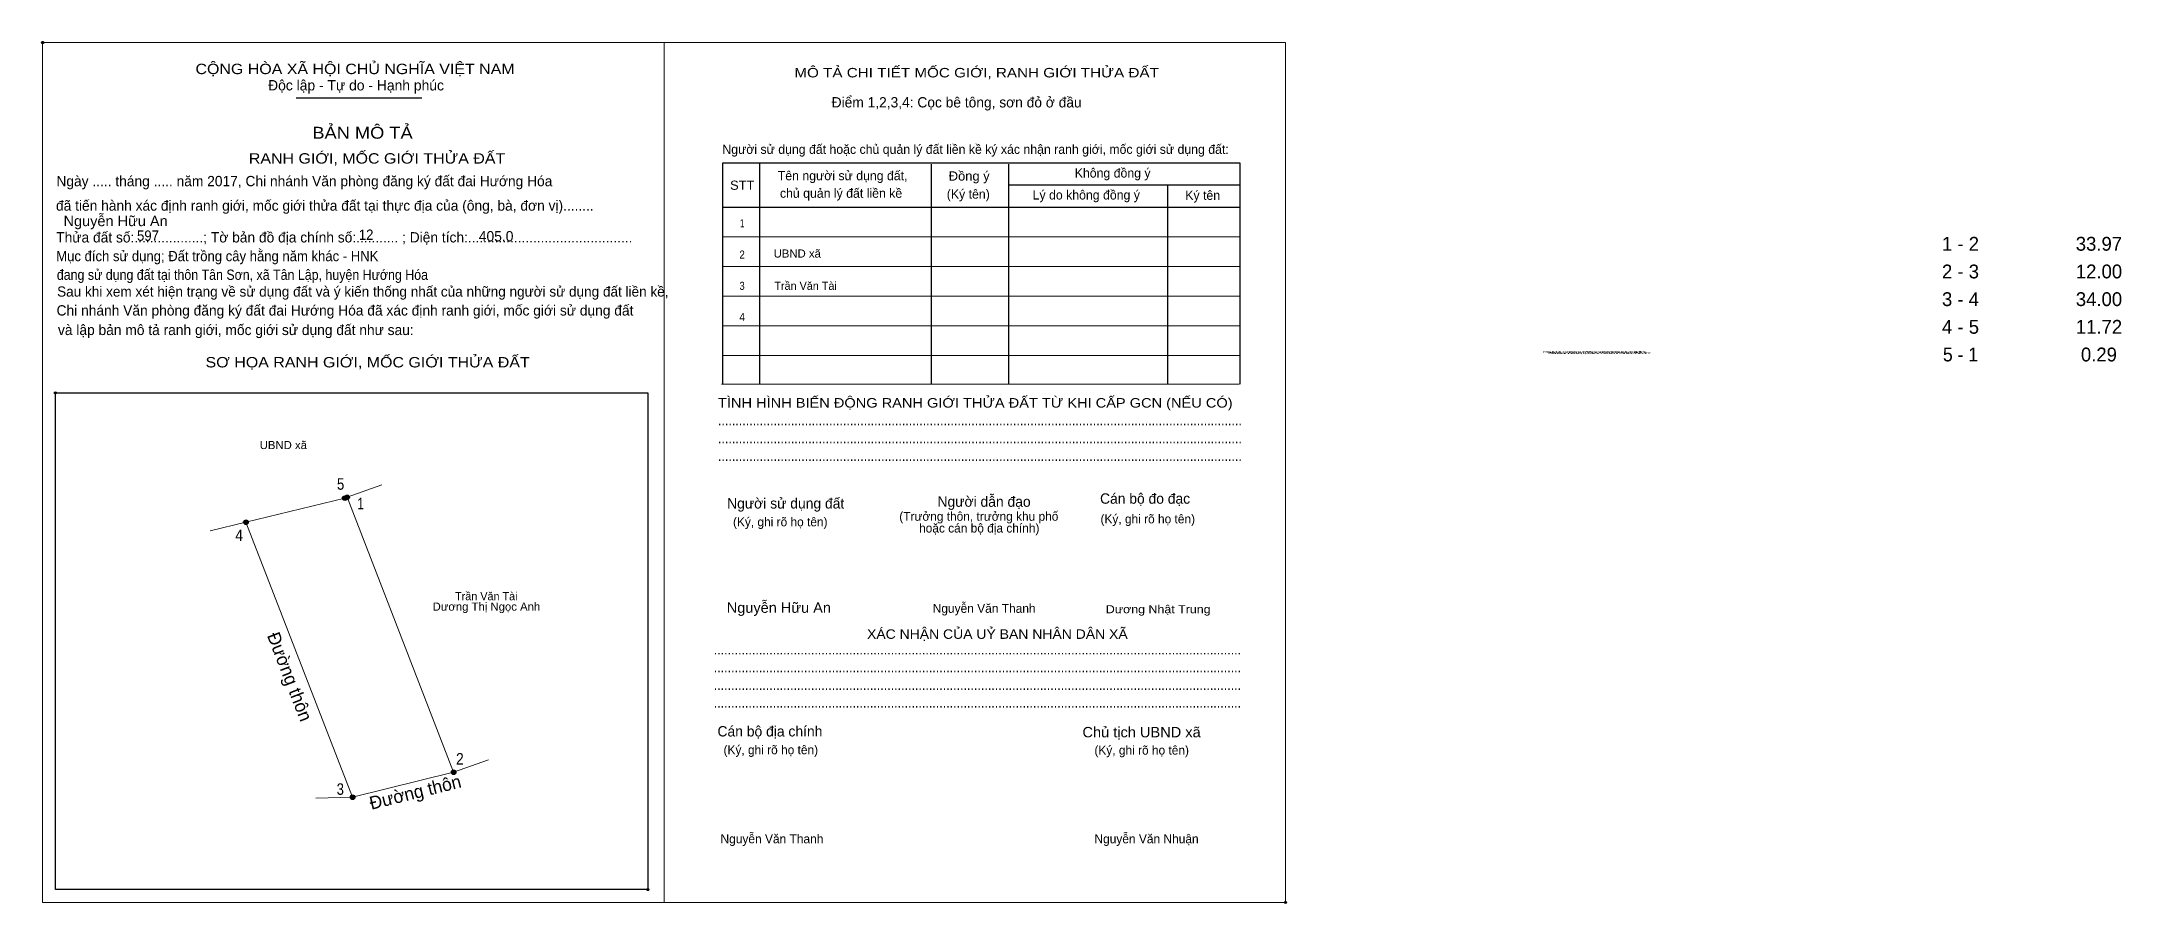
# Model space of a CAD drawing. Header units: metres. Extents: x 548287 to 548527, y 1837840 to 1837939.
import ezdxf
from ezdxf.enums import TextEntityAlignment as Align

# ---------------------------------------------------------------- set-up
doc = ezdxf.new("R2010")
doc.units = ezdxf.units.M
doc.header["$LTSCALE"] = 0.47
doc.header["$PDMODE"] = 32
doc.header["$PDSIZE"] = 0.235
for name, color, linetype, lineweight in [('1', 7, 'Continuous', 25), ('10', 7, 'Continuous', 13), ('11', 7, 'Continuous', 25), ('2', 7, 'Continuous', 13), ('27', 7, 'Continuous', 13)]:
    doc.layers.add(name, color=color, linetype=linetype, lineweight=lineweight)
for name, color, linetype in [('36', 7, 'Continuous'), ('52', 7, 'Continuous'), ('6', 7, 'Continuous'), ('60', 7, 'Continuous'), ('9', 7, 'Continuous')]:
    doc.layers.add(name, color=color, linetype=linetype)

msp = doc.modelspace()

# ---------------------------------------------------------------- hatches: boundary and pattern name
at = {"layer": '11'}
for points in [[(548322.2159, 1837886.67, 1), (548321.6841, 1837886.67, 1)], [(548322.4853, 1837886.7656, 1), (548321.9536, 1837886.7656, 1)], [(548322.4853, 1837886.7656, 1), (548321.9536, 1837886.7656, 1)], [(548310.8253, 1837883.9015, 1), (548310.2935, 1837883.9015, 1)], [(548334.7659, 1837855.09, 1), (548334.2341, 1837855.09, 1)], [(548323.1159, 1837852.2, 1), (548322.5841, 1837852.2, 1)]]:
    msp.add_hatch(color=256, dxfattribs=at).paths.add_polyline_path(points)

# ---------------------------------------------------------------- linework, layer by layer
at = {"layer": '1'}
for p, q in [((548316.36, 1837932.82), (548330.85, 1837932.82)), ((548369.77, 1837925.26), (548369.77, 1837899.82)), ((548389.53, 1837925.16), (548389.53, 1837899.82)), ((548398.44, 1837925.16), (548398.44, 1837899.82)), ((548398.44, 1837922.8), (548425.16, 1837922.8)), ((548416.79, 1837922.8), (548416.79, 1837899.82)), ((548365.48, 1837920.21), (548425.16, 1837920.21))]:
    msp.add_line(p, q, dxfattribs=at)
at = {"layer": '1', "lineweight": 13}
for p, q in [((548365.48, 1837916.79), (548425.16, 1837916.79)), ((548365.48, 1837913.37), (548425.16, 1837913.37)), ((548365.48, 1837909.96), (548425.16, 1837909.96)), ((548365.48, 1837906.54), (548425.16, 1837906.54)), ((548365.48, 1837903.12), (548425.16, 1837903.12)), ((548365.37, 1837899.82), (548425.06, 1837899.82))]:
    msp.add_line(p, q, dxfattribs=at)
at = {"layer": '1'}
msp.add_lwpolyline([(548425.16, 1837899.82), (548425.16, 1837925.26), (548365.48, 1837925.26), (548365.48, 1837899.82)], dxfattribs=at)
msp.add_lwpolyline([(548288.59, 1837898.81), (548356.87, 1837898.81), (548356.87, 1837841.56), (548288.59, 1837841.56)], close=True, dxfattribs=at)
for p in [(548287.12, 1837939.17), (548287.13, 1837939.17), (548288.59, 1837898.81), (548356.87, 1837841.57), (548356.87, 1837841.56), (548430.39, 1837840.09)]:
    msp.add_point(p, dxfattribs=at)
at = {"layer": '10'}
msp.add_lwpolyline([(548322.22, 1837886.77), (548334.5, 1837855.09), (548322.85, 1837852.2), (548310.56, 1837883.9), (548321.95, 1837886.67)], close=True, dxfattribs=at)
at = {"layer": '11'}
for centre in [(548321.95, 1837886.67), (548322.2194, 1837886.7656), (548322.2194, 1837886.7656), (548310.5594, 1837883.9015), (548334.5, 1837855.09), (548322.85, 1837852.2)]:
    msp.add_circle(centre, 0.2659, dxfattribs=at)
at = {"layer": '2'}
for points in [[(548287.12, 1837939.17), (548358.75, 1837939.17), (548358.75, 1837840.09), (548287.12, 1837840.09)], [(548358.76, 1837939.17), (548430.39, 1837939.17), (548430.39, 1837840.09), (548358.76, 1837840.09)], [(548358.76, 1837939.17), (548430.39, 1837939.17), (548430.39, 1837840.09), (548358.76, 1837840.09)]]:
    msp.add_lwpolyline(points, close=True, dxfattribs=at)
at = {"layer": '27'}
for p, q in [((548322.22, 1837886.77), (548326.23, 1837888.19)), ((548310.56, 1837883.9), (548306.43, 1837882.9)), ((548334.5, 1837855.09), (548338.51, 1837856.5)), ((548322.85, 1837852.2), (548318.6, 1837852.09))]:
    msp.add_line(p, q, dxfattribs=at)

# ---------------------------------------------------------------- texts
at = {"layer": '1'}
for s, height, width, p in [('CỘNG HÒA XÃ HỘI CHỦ NGHĨA VIỆT NAM', 1.196, 1.15, (548304.74, 1837935.54)), ('RANH GIỚI, MỐC GIỚI THỬA ĐẤT', 1.196, 1.15, (548310.89, 1837925.23)), ('Đồng ý', 1.059, 1.05, (548391.57, 1837923.27)), ('STT', 1.059, 1.05, (548366.36, 1837922.21)), ('Mục đích sử dụng; Đất trồng cây hằng năm khác - HNK', 1.187, 0.95, (548288.69, 1837913.98)), ('đang sử dụng đất tại thôn Tân Sơn, xã Tân Lập, huyện Hướng Hóa', 1.187, 0.9, (548288.76, 1837911.83)), ('SƠ HỌA RANH GIỚI, MỐC GIỚI THỬA ĐẤT', 1.196, 1.15, (548305.9, 1837901.74)), ('RANH GIỚI, MỐC GIỚI THỬA ĐẤT', 0.1497, 3.55, (548460.06, 1837903.44)), ('RANH GIỚI, MỐC GIỚI THỬA ĐẤT', 0.1497, 3.55, (548460.5, 1837903.44)), ('RANH GIỚI, MỐC GIỚI THỬA ĐẤT', 0.1497, 3.55, (548460.65, 1837903.28)), ('RANH GIỚI, MỐC GIỚI THỬA ĐẤT', 0.1497, 3.55, (548461.09, 1837903.28)), ('TÌNH HÌNH BIẾN ĐỘNG RANH GIỚI THỬA ĐẤT TỪ KHI CẤP GCN (NẾU CÓ)', 1.093, 1.15, (548364.97, 1837897.11)), ('.......................................................................................................................................................', 1.196, 0.9, (548364.97, 1837895.06)), ('.......................................................................................................................................................', 1.196, 0.9, (548364.97, 1837893.01)), ('.......................................................................................................................................................', 1.196, 0.9, (548364.97, 1837890.97)), ('Dương Nhật Trung', 0.9306, 1.15, (548409.67, 1837873.41)), ('........................................................................................................................................................', 1.196, 0.9, (548364.48, 1837868.66)), ('........................................................................................................................................................', 1.196, 0.9, (548364.48, 1837866.61)), ('........................................................................................................................................................', 1.196, 0.9, (548364.48, 1837864.57)), ('........................................................................................................................................................', 1.196, 0.9, (548364.48, 1837862.52)), ('Chủ tịch UBND xã', 1.196, 1.05, (548406.98, 1837859.11))]:
    msp.add_text(s, height=height, dxfattribs=dict(at, width=width)).set_placement(p)
for s, height, width, p in [('MÔ TẢ CHI TIẾT MỐC GIỚI, RANH GIỚI THỬA ĐẤT', 1.093, 1.2, (548394.78, 1837935.16)), ('BẢN MÔ TẢ', 1.367, 1.15, (548323.995, 1837928.1)), ('XÁC NHẬN CỦA UỶ BAN NHÂN DÂN XÃ', 1.094, 1.1, (548397.17, 1837870.46))]:
    msp.add_text(s, height=height, dxfattribs=dict(at, width=width)).set_placement(p, align=Align.CENTER)
for s, height, p in [('Độc lập - Tự do - Hạnh phúc', 1.196, (548313.11, 1837933.66)), ('Điểm 1,2,3,4: Cọc bê tông, sơn đỏ ở đầu', 1.187, (548378.07, 1837931.7)), ('Người sử dụng đất hoặc chủ quản lý đất liền kề ký xác nhận ranh giới, mốc giới sử dụng đất:', 1.059, (548365.47, 1837926.35)), ('Tên người sử dụng đất,', 1.059, (548371.86, 1837923.31)), ('Không đồng ý', 1.059, (548406.09, 1837923.62)), ('Ngày ..... tháng ..... năm 2017, Chi nhánh Văn phòng đăng ký đất đai Hướng Hóa', 1.187, (548288.71, 1837922.62)), ('chủ quản lý đất liền kề', 1.059, (548372.11, 1837921.29)), ('(Ký tên)', 1.059, (548391.34, 1837921.19)), ('Lý do không đồng ý', 1.059, (548401.24, 1837921.09)), ('Ký tên', 1.059, (548418.83, 1837921.05)), (' đã tiến hành xác định ranh giới, mốc giới thửa đất tại thực địa của (ông, bà, đơn vị)........', 1.187, (548288.22, 1837919.8)), ('Thửa đất số:..................; Tờ bản đồ địa chính số:........... ; Diện tích:...........................................', 1.187, (548288.69, 1837916.14)), ('Sau khi xem xét hiện trạng về sử dụng đất và ý kiến thống nhất của những người sử dụng đất liền kề,', 1.169, (548288.79, 1837909.9)), ('Chi nhánh Văn phòng đăng ký đất đai Hướng Hóa đã xác định ranh giới, mốc giới sử dụng đất', 1.187, (548288.73, 1837907.72)), (' và lập bản mô tả ranh giới, mốc giới sử dụng đất như sau:', 1.187, (548288.45, 1837905.47)), ('Người sử dụng đất', 1.196, (548366.02, 1837885.48)), ('Người dẫn đạo', 1.195, (548390.27, 1837885.68)), ('Cán bộ đo đạc', 1.193, (548409.01, 1837886.03)), ('(Ký, ghi rõ họ tên)', 1.025, (548366.7, 1837883.43)), ('(Ký, ghi rõ họ tên)', 1.025, (548409.06, 1837883.77)), ('Nguyễn Văn Thanh', 1.029, (548389.72, 1837873.46)), ('Cán bộ địa chính', 1.196, (548364.91, 1837859.21)), ('(Ký, ghi rõ họ tên)', 1.025, (548365.61, 1837857.16)), ('(Ký, ghi rõ họ tên)', 1.025, (548408.36, 1837857.12)), ('Nguyễn Văn Thanh', 1.029, (548365.26, 1837846.9)), ('Nguyễn Văn Nhuận', 1.029, (548408.36, 1837846.9))]:
    msp.add_text(s, height=height, dxfattribs=at).set_placement(p)
for s, p in [('(Trưởng thôn, trưởng khu phố', (548395.035, 1837884.07)), ('hoặc cán bộ địa chính)', (548395.085, 1837882.71))]:
    msp.add_text(s, height=1.025, dxfattribs=at).set_placement(p, align=Align.CENTER)
at = {"layer": '10'}
for rotation, p in [(291.191, (548312.96, 1837870.86)), (13.932, (548325.01, 1837850.76))]:
    msp.add_text('Đường thôn', height=1.5, rotation=rotation, dxfattribs=at).set_placement(p)
at = {"layer": '36', "width": 1.05}
for s, p in [('UBND xã', (548374.105, 1837914.4)), ('UBND xã', (548314.865, 1837892.33)), ('Dương Thị Ngọc Anh', (548338.275, 1837873.71))]:
    msp.add_text(s, height=0.9306, dxfattribs=at).set_placement(p, align=Align.CENTER)
at = {"layer": '36'}
msp.add_text('Trần Văn Tài', height=0.9306, dxfattribs=at).set_placement((548338.265, 1837874.91), align=Align.CENTER)
at = {"layer": '52'}
for s, p in [('1 - 2', (548508.19, 1837915.19)), ('33.97', (548524.145, 1837915.19)), ('2 - 3', (548508.19, 1837912)), ('12.00', (548524.15, 1837912)), ('3 - 4', (548508.19, 1837908.81)), ('34.00', (548524.15, 1837908.81)), ('4 - 5', (548508.19, 1837905.62)), ('11.72', (548524.15, 1837905.62)), ('0.29', (548524.145, 1837902.43))]:
    msp.add_text(s, height=1.595, dxfattribs=at).set_placement(p, align=Align.CENTER)
at = {"layer": '52', "width": 0.95}
msp.add_text('5 - 1', height=1.595, dxfattribs=at).set_placement((548508.19, 1837902.43), align=Align.CENTER)
at = {"layer": '6'}
for s, width, p in [('Nguyễn Hữu An', 1.05, (548289.53, 1837918.02)), ('597', 0.95, (548298, 1837916.33)), ('12', 0.95, (548323.57, 1837916.44)), ('Nguyễn Hữu An', 1.05, (548365.98, 1837873.46))]:
    msp.add_text(s, height=1.192, dxfattribs=dict(at, width=width)).set_placement(p)
msp.add_text('405.0', height=1.192, dxfattribs=at).set_placement((548337.4, 1837916.26))
at = {"layer": '60'}
for s, width, p in [('1', 0.75, (548367.755, 1837917.88)), ('2', 0.9, (548367.75, 1837914.28)), ('3', 0.85, (548367.75, 1837910.68)), ('4', 0.95, (548367.755, 1837907.08))]:
    msp.add_text(s, height=0.9306, dxfattribs=dict(at, width=width)).set_placement(p, align=Align.CENTER)
msp.add_text('Trần Văn Tài', height=0.9306, dxfattribs=at).set_placement((548371.47, 1837910.68))
at = {"layer": '9'}
for s, width, p in [('5', 0.85, (548321.47, 1837887.64)), ('1', 0.75, (548323.765, 1837885.39)), ('4', 0.9, (548309.77, 1837881.73)), ('2', 0.9, (548335.215, 1837855.97)), ('3', 0.85, (548321.435, 1837852.48))]:
    msp.add_text(s, height=1.329, dxfattribs=dict(at, width=width)).set_placement(p, align=Align.CENTER)

doc.saveas('drawing.dxf')
